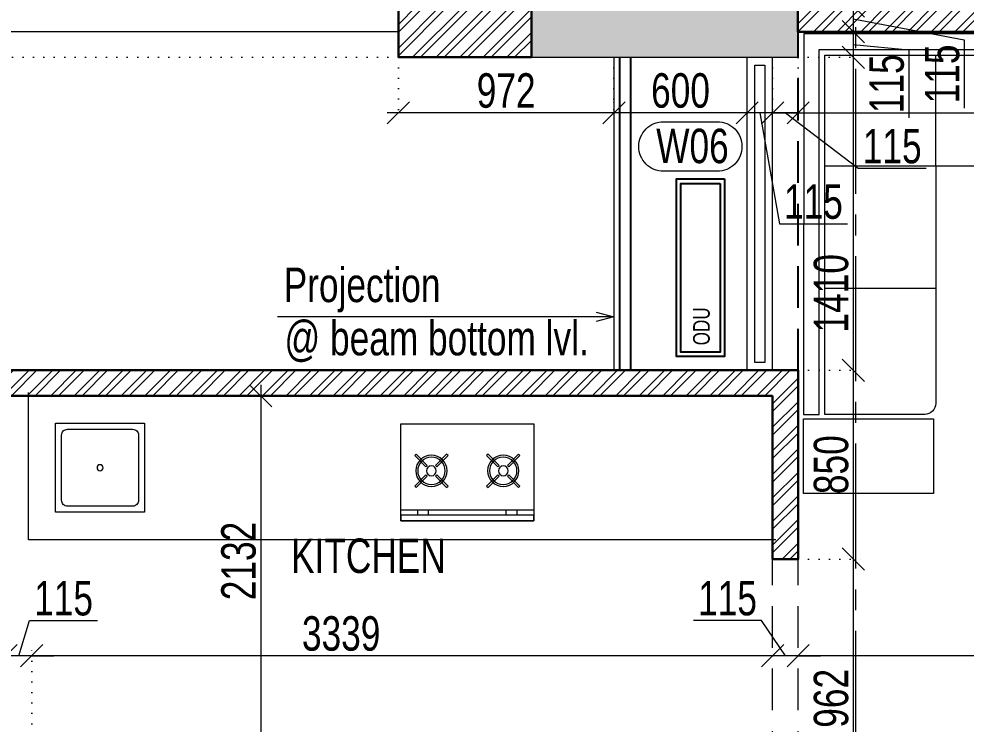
# Model space of a CAD drawing. Header units: inches. Extents: x 785882 to 928568, y 496782 to 576896.
# Drawn here: x 865663 to 869930, y 539170 to 542345 of the extents above; entities that cross this region are included whole.
import ezdxf
from ezdxf.enums import TextEntityAlignment as Align

# ---------------------------------------------------------------- set-up
doc = ezdxf.new("R2010")
doc.units = ezdxf.units.IN
doc.header["$LTSCALE"] = 750
doc.header["$MEASUREMENT"] = 0
for name, pattern in [('CENTER', [2, 1.25, -0.25, 0.25, -0.25]), ('CENTER2', [1.125, 0.75, -0.125, 0.125, -0.125]), ('DOT', [0.25, 0, -0.25]), ('HIDDEN', [0.375, 0.25, -0.125])]:
    doc.linetypes.add(name, pattern=pattern)
for name, color, linetype, lineweight in [('COLUMN', 5, 'Continuous', 13), ('DIMENSION WORKING-MSA', 222, 'Continuous', 13), ('DOOR-MSA', 50, 'Continuous', 13), ('ELE-03-MSA', 145, 'Continuous', 18), ('ELE-04-MSA', 139, 'Continuous', 15), ('FURNITURE-MSA', 251, 'Continuous', 5), ('SECTION LINE', 14, 'CENTER', 9), ('TEXT DETAIL-MSA', 212, 'Continuous', 13), ('TEXT ROOM NAME-MSA', 210, 'Continuous', 13), ('WALL HATCH-MSA', 251, 'Continuous', 9), ('WALL-MSA', 32, 'Continuous', 30), ('WINDOE NO-MAS', 4, 'Continuous', 9), ('WINDOW-MSA', 50, 'Continuous', 13)]:
    doc.layers.add(name, color=color, linetype=linetype, lineweight=lineweight)
doc.layers.add('ELE-02-MSA', color=4, linetype='Continuous')
doc.layers.add('R.C.C HATCH-MSA', color=250, linetype='Continuous')
doc.styles.add('125', font='swisscl.ttf', dxfattribs={"height": 125})
doc.styles.add('AR', font='swisscl.ttf')
doc.styles.add('ARIAL', font='swisscl.ttf', dxfattribs={"height": 360})
doc.styles.add('Arial Narrow', font='swisscl.ttf', dxfattribs={"height": 150})
doc.styles.add('Arial-Reg+0.8Sc', font='swisscl.ttf')
doc.styles.add('MtXpl_Swis721_LtCn_B', font='swisscl.ttf')
doc.dimstyles.new('100 K.T', dxfattribs={"dimtxt": 360, "dimasz": 80, "dimexe": 0.18, "dimexo": 0.0625, "dimgap": 1, "dimtad": 1, "dimdec": 0, "dimzin": 0, "dimdsep": 46, "dimtxsty": 'ARIAL', "dimblk": 'DOT', "dimcen": 0.09, "dimse1": 1, "dimse2": 1, "dimclrd": 50, "dimclrt": 256, "dimadec": 0, "dimazin": 0, "dimtfac": 1, "dimtdec": 0, "dimtofl": 0, "dimtmove": 1, "dimatfit": 0, "dimfxl": 1, "dimtolj": 1, "dimtzin": 0, "dimlwd": -1, "dimarcsym": 0})
doc.dimstyles.new('WORKING DIM', dxfattribs={"dimtxt": 155, "dimasz": 100, "dimexe": 50, "dimexo": 0, "dimgap": 20, "dimtad": 1, "dimdec": 0, "dimzin": 0, "dimdsep": 46, "dimtxsty": 'AR', "dimblk": 'OBLIQUE', "dimcen": 0.09, "dimdle": 50, "dimclrd": 256, "dimclre": 250, "dimclrt": 256, "dimadec": 0, "dimazin": 0, "dimtfac": 1, "dimtdec": 0, "dimtofl": 0, "dimtmove": 1, "dimatfit": 0, "dimfxl": 1, "dimtolj": 1, "dimtzin": 0, "dimlwd": -1, "dimlwe": -1, "dimarcsym": 0})
pattern_1 = [(45, (36976.4, 0), (-53.0330086, 53.0330086), []), (45, (37011.755, 0), (-53.0330086, 53.0330086), [])]

# ---------------------------------------------------------------- blocks, each defined once
blk = doc.blocks.new('BLOCK-G & H TYPICAL COLOUMN')
at = {"layer": 'R.C.C HATCH-MSA'}
h = blk.add_hatch(color=256, dxfattribs=at)
h.dxf.hatch_style = 1
h.paths.add_polyline_path([(172697.62, -104207.75), (172688.57, -104207.75), (172688.57, -104255), (172697.62, -104255)])
h.paths.add_polyline_path([(172327.12, -104207.75), (172336.18, -104207.75), (172336.18, -104255), (172327.12, -104255)])
h.paths.add_polyline_path([(172819.88, -104207.75), (172819.88, -104216.81), (172867.12, -104216.81), (172867.12, -104207.75)])
h.paths.add_polyline_path([(172204.87, -104207.75), (172204.87, -104216.81), (172157.62, -104216.81), (172157.62, -104207.75)])
h.paths.add_polyline_path([(172561.18, -104240.06), (172552.12, -104240.06), (172552.12, -104287.31), (172561.18, -104287.31)])
h.paths.add_polyline_path([(172463.57, -104240.06), (172472.62, -104240.06), (172472.62, -104287.31), (172463.57, -104287.31)])
h.paths.add_polyline_path([(172177.87, -104422.2), (172177.87, -104431.25), (172130.62, -104431.25), (172130.62, -104422.2)])
h.paths.add_polyline_path([(172894.12, -104422.2), (172894.12, -104431.25), (172846.88, -104431.25), (172846.88, -104422.2)])
h.paths.add_polyline_path([(172336.12, -104486.75), (172336.12, -104495.81), (172288.87, -104495.81), (172288.87, -104486.75)])
h.paths.add_polyline_path([(172202.62, -104543.75), (172202.62, -104552.81), (172155.37, -104552.81), (172155.37, -104543.75)])
h.paths.add_polyline_path([(172822.13, -104543.75), (172822.13, -104552.81), (172869.37, -104552.81), (172869.37, -104543.75)])
h.paths.add_polyline_path([(172516.9, -104495.81), (172507.85, -104495.81), (172507.85, -104448.56), (172516.9, -104448.56)])
h.paths.add_polyline_path([(172697.62, -104104.25), (172688.57, -104104.25), (172688.57, -104057.01), (172697.62, -104057.01)])
h.paths.add_polyline_path([(172327.12, -104104.25), (172336.18, -104104.25), (172336.18, -104057.01), (172327.12, -104057.01)])
h.paths.add_polyline_path([(172819.88, -104104.25), (172819.88, -104095.2), (172867.12, -104095.2), (172867.12, -104104.25)])
h.paths.add_polyline_path([(172204.87, -104104.25), (172204.87, -104095.2), (172157.62, -104095.2), (172157.62, -104104.25)])
h.paths.add_polyline_path([(172561.18, -104071.94), (172552.12, -104071.94), (172552.12, -104024.7), (172561.18, -104024.7)])
h.paths.add_polyline_path([(172463.57, -104071.94), (172472.62, -104071.94), (172472.62, -104024.7), (172463.57, -104024.7)])
h.paths.add_polyline_path([(172177.87, -103889.81), (172177.87, -103880.75), (172130.62, -103880.75), (172130.62, -103889.81)])
h.paths.add_polyline_path([(172894.12, -103889.81), (172894.12, -103880.75), (172846.88, -103880.75), (172846.88, -103889.81)])
h.paths.add_polyline_path([(172336.12, -103825.25), (172336.12, -103816.2), (172288.87, -103816.2), (172288.87, -103825.25)])
h.paths.add_polyline_path([(172202.62, -103768.25), (172202.62, -103759.2), (172155.37, -103759.2), (172155.37, -103768.25)])
h.paths.add_polyline_path([(172822.13, -103768.25), (172822.13, -103759.2), (172869.37, -103759.2), (172869.37, -103768.25)])
h.paths.add_polyline_path([(172516.9, -103816.2), (172507.85, -103816.2), (172507.85, -103863.44), (172516.9, -103863.44)])
h.paths.add_polyline_path([(172548.37, -103699.31), (172548.37, -103690.25), (172595.62, -103690.25), (172595.62, -103699.31)])
h.paths.add_polyline_path([(172476.37, -103699.31), (172476.37, -103690.25), (172429.13, -103690.25), (172429.13, -103699.31)])
h.paths.add_polyline_path([(172726.82, -103612.31), (172726.82, -103603.25), (172774.06, -103603.25), (172774.06, -103612.31)])
h.paths.add_polyline_path([(172297.93, -103612.31), (172297.93, -103603.25), (172250.69, -103603.25), (172250.69, -103612.31)])
h.paths.add_polyline_path([(172920.37, -103523.81), (172920.37, -103514.75), (172857.56, -103514.75), (172857.56, -103523.81)])
h.paths.add_polyline_path([(172104.37, -103523.81), (172104.37, -103514.75), (172167.19, -103514.75), (172167.19, -103523.81)])
h.paths.add_polyline_path([(172476.37, -103492.94), (172467.32, -103492.94), (172467.32, -103445.7), (172476.37, -103445.7)])
h.paths.add_polyline_path([(172548.37, -103492.94), (172557.43, -103492.94), (172557.43, -103445.7), (172548.37, -103445.7)])
h.paths.add_polyline_path([(172663.43, -103454.75), (172759.5, -103454.75), (172759.5, -103349.7), (172663.43, -103349.7), (172663.43, -103358.75), (172750.44, -103358.75), (172750.44, -103445.7), (172663.43, -103445.7)])
h.paths.add_polyline_path([(172361.32, -103454.75), (172265.25, -103454.75), (172265.25, -103349.7), (172361.32, -103349.7), (172361.32, -103358.75), (172274.31, -103358.75), (172274.31, -103445.7), (172361.32, -103445.7)])
h.paths.add_polyline_path([(172428.37, -103358.75), (172419.32, -103358.75), (172419.32, -103311.51), (172428.37, -103311.51)])
h.paths.add_polyline_path([(172428.37, -103132.74), (172419.32, -103132.74), (172419.32, -103179.99), (172428.37, -103179.99)])
h.paths.add_polyline_path([(172151.62, -103286.75), (172151.62, -103277.7), (172104.37, -103277.7), (172104.37, -103286.75)])
h.paths.add_polyline_path([(172245.43, -103162.74), (172245.43, -103153.68), (172198.19, -103153.68), (172198.19, -103162.74)])
h.paths.add_polyline_path([(172428.37, -103021.25), (172419.32, -103021.25), (172419.32, -103068.5), (172428.37, -103068.5)])
h.paths.add_polyline_path([(172245.43, -102997.25), (172236.37, -102997.25), (172236.37, -103044.5), (172245.43, -103044.5)])
h.paths.add_polyline_path([(172104.37, -102997.25), (172104.37, -103006.31), (172151.62, -103006.31), (172151.62, -102997.25)])
h.paths.add_polyline_path([(172596.37, -103358.75), (172605.43, -103358.75), (172605.43, -103311.51), (172596.37, -103311.51)])
h.paths.add_polyline_path([(172596.37, -103132.74), (172605.43, -103132.74), (172605.43, -103179.99), (172596.37, -103179.99)])
h.paths.add_polyline_path([(172873.13, -103286.75), (172873.13, -103277.7), (172920.37, -103277.7), (172920.37, -103286.75)])
h.paths.add_polyline_path([(172779.32, -103162.74), (172779.32, -103153.68), (172826.56, -103153.68), (172826.56, -103162.74)])
h.paths.add_polyline_path([(172596.37, -103021.25), (172605.43, -103021.25), (172605.43, -103068.5), (172596.37, -103068.5)])
h.paths.add_polyline_path([(172779.32, -102997.25), (172788.37, -102997.25), (172788.37, -103044.5), (172779.32, -103044.5)])
h.paths.add_polyline_path([(172920.37, -102997.25), (172920.37, -103006.31), (172873.13, -103006.31), (172873.13, -102997.25)])
h.paths.add_polyline_path([(172548.37, -104612.7), (172548.37, -104621.75), (172595.62, -104621.75), (172595.62, -104612.7)])
h.paths.add_polyline_path([(172476.37, -104612.7), (172476.37, -104621.75), (172429.13, -104621.75), (172429.13, -104612.7)])
h.paths.add_polyline_path([(172297.93, -104699.7), (172297.93, -104708.75), (172250.69, -104708.75), (172250.69, -104699.7)])
h.paths.add_polyline_path([(172104.37, -104788.2), (172104.37, -104797.25), (172167.19, -104797.25), (172167.19, -104788.2)])
h.paths.add_polyline_path([(172726.82, -104699.7), (172726.82, -104708.75), (172774.06, -104708.75), (172774.06, -104699.7)])
h.paths.add_polyline_path([(172920.37, -104788.2), (172920.37, -104797.25), (172857.56, -104797.25), (172857.56, -104788.2)])
h.paths.add_polyline_path([(172476.37, -104819.06), (172467.32, -104819.06), (172467.32, -104866.31), (172476.37, -104866.31)])
h.paths.add_polyline_path([(172548.37, -104819.06), (172557.43, -104819.06), (172557.43, -104866.31), (172548.37, -104866.31)])
h.paths.add_polyline_path([(172663.43, -104857.25), (172759.5, -104857.25), (172759.5, -104962.31), (172663.43, -104962.31), (172663.43, -104953.25), (172750.44, -104953.25), (172750.44, -104866.31), (172663.43, -104866.31)])
h.paths.add_polyline_path([(172361.32, -104857.25), (172265.25, -104857.25), (172265.25, -104962.31), (172361.32, -104962.31), (172361.32, -104953.25), (172274.31, -104953.25), (172274.31, -104866.31), (172361.32, -104866.31)])
h.paths.add_polyline_path([(172428.37, -104953.25), (172419.32, -104953.25), (172419.32, -105000.5), (172428.37, -105000.5)])
h.paths.add_polyline_path([(172428.37, -105178.31), (172419.32, -105178.31), (172419.32, -105131.06), (172428.37, -105131.06)])
h.paths.add_polyline_path([(172151.62, -105025.25), (172151.62, -105034.31), (172104.37, -105034.31), (172104.37, -105025.25)])
h.paths.add_polyline_path([(172245.43, -105072.5), (172236.37, -105072.5), (172236.37, -105025.25), (172245.43, -105025.25)])
h.paths.add_polyline_path([(172428.37, -105290.75), (172419.32, -105290.75), (172419.32, -105243.51), (172428.37, -105243.51)])
h.paths.add_polyline_path([(172245.43, -105314.75), (172236.37, -105314.75), (172236.37, -105267.51), (172245.43, -105267.51)])
h.paths.add_polyline_path([(172104.37, -105277.35), (172113.43, -105277.35), (172113.43, -105314.75), (172104.37, -105314.75)])
h.paths.add_polyline_path([(172596.37, -104953.25), (172605.43, -104953.25), (172605.43, -105000.5), (172596.37, -105000.5)])
h.paths.add_polyline_path([(172596.37, -105178.31), (172605.43, -105178.31), (172605.43, -105131.06), (172596.37, -105131.06)])
h.paths.add_polyline_path([(172873.13, -105025.25), (172873.13, -105034.31), (172920.37, -105034.31), (172920.37, -105025.25)])
h.paths.add_polyline_path([(172788.37, -105025.25), (172779.32, -105025.25), (172779.32, -105072.5), (172788.37, -105072.5)])
h.paths.add_polyline_path([(172596.37, -105290.75), (172605.43, -105290.75), (172605.43, -105243.51), (172596.37, -105243.51)])
h.paths.add_polyline_path([(172779.32, -105314.75), (172788.37, -105314.75), (172788.37, -105267.51), (172779.32, -105267.51)])
h.paths.add_polyline_path([(172911.32, -105314.75), (172920.37, -105314.75), (172920.37, -105277.35), (172911.32, -105277.35)])
h.paths.add_polyline_path([(172688.63, -104486.75), (172688.63, -104495.81), (172735.87, -104495.81), (172735.87, -104486.75)])
h.paths.add_polyline_path([(172688.63, -103825.25), (172688.63, -103816.2), (172735.87, -103816.2), (172735.87, -103825.25)])
at = {"layer": 'COLUMN'}
blk.add_lwpolyline([(172336.12, -103825.25), (172336.12, -103816.2), (172288.87, -103816.2), (172288.87, -103825.25)], close=True, dxfattribs=at)
blk = doc.blocks.new('_Dot')
at = {"linetype": 'ByBlock', "lineweight": -2}
blk.add_line((-0.5, 0), (-1, 0), dxfattribs=at)
at = {"linetype": 'ByBlock', "const_width": 0.5}
blk.add_lwpolyline([(-0.25, 0, 1), (0.25, 0, 1)], format="xyb", close=True, dxfattribs=at)
blk = doc.blocks.new('STUV')
at = {"layer": 'FURNITURE-MSA'}
for p, q in [((168.7, 0, 0), (168.7, -600, 0)), ((-81.5, -69.6), (-75.3, -63.3)), ((-31.4, -119.7), (-81.5, -69.6)), ((-75.3, -63.3), (-25.2, -113.4)), ((11.8, -113.4), (61.9, -63.3)), ((68.2, -69.6), (18.1, -119.7)), ((61.9, -63.3), (68.2, -69.6)), ((168.7, -75.9, 0), (193.7, -75.9, 0)), ((-25.2, -113.4), (-31.4, -119.7)), ((18.1, -119.7), (11.8, -113.4)), ((193.7, -125.7, 0), (168.7, -125.7, 0)), ((-81.5, -206.8), (-31.4, -156.7)), ((-25.2, -162.9), (-75.3, -213)), ((-31.4, -156.7), (-25.2, -162.9)), ((11.8, -162.9), (18.1, -156.7)), ((61.9, -213), (11.8, -162.9)), ((18.1, -156.7), (68.2, -206.8)), ((-75.3, -213), (-81.5, -206.8)), ((68.2, -206.8), (61.9, -213)), ((-81.5, -393.2), (-75.3, -387)), ((-31.4, -443.3), (-81.5, -393.2)), ((-75.3, -387), (-25.2, -437.1)), ((11.8, -437.1), (61.9, -387)), ((68.2, -393.2), (18.1, -443.3)), ((61.9, -387), (68.2, -393.2)), ((-25.2, -437.1), (-31.4, -443.3)), ((18.1, -443.3), (11.8, -437.1)), ((-81.5, -530.4), (-31.4, -480.3)), ((-25.2, -486.6), (-75.3, -536.7)), ((-31.4, -480.3), (-25.2, -486.6)), ((11.8, -486.6), (18.1, -480.3)), ((61.9, -536.7), (11.8, -486.6)), ((18.1, -480.3), (68.2, -530.4)), ((193.7, -474.3, 0), (168.7, -474.3, 0)), ((-75.3, -536.7), (-81.5, -530.4)), ((68.2, -530.4), (61.9, -536.7)), ((193.7, -524.1, 0), (168.7, -524.1, 0))]:
    blk.add_line(p, q, dxfattribs=at)
for points in [[(-218.6, -600), (218.6, -600), (218.6, 0), (-218.6, 0)], [(218.6, -600), (193.7, -600), (193.7, 0), (218.6, 0)]]:
    blk.add_lwpolyline(points, close=True, dxfattribs=at)
for centre, radius in [((-6.7, -138.2), 70.6), ((-6.7, -138.2), 61.8), ((-6.7, -138.2), 22.1), ((-6.7, -461.8), 70.6), ((-6.7, -461.8), 61.8), ((-6.7, -461.8), 22.1)]:
    blk.add_circle(centre, radius, dxfattribs=at)
blk = doc.blocks.new('G$C1887B0AA')
at = {"layer": 'FURNITURE-MSA'}
blk.add_lwpolyline([(0, 0), (300, 0), (300, 300), (0, 300)], close=True, dxfattribs=at)
blk.add_lwpolyline([(40, 20), (260, 20, 0.414214), (280, 40), (280, 260, 0.414214), (260, 280), (40, 280, 0.414214), (20, 260), (20, 40, 0.414214)], format="xyb", close=True, dxfattribs=at)
blk.add_circle((150, 150), 10, dxfattribs=at)
blk = doc.blocks.new('A$Caebde61c')
at = {"layer": 'FURNITURE-MSA'}
for p, q in [((6507.9, -21521.2, 0), (6507.9, -21021.2, 0)), ((6507.9, -21521.2, 0), (6007.9, -21521.2, 0)), ((6507.9, -22072.5, 0), (6007.9, -22072.5, 0)), ((5787.8, -23204.9), (2419.3, -23204.9))]:
    blk.add_line(p, q, dxfattribs=at)
for points in [[(5912.6, -22639.8), (5982.9, -22639.8), (5982.9, -20996.2), (8707.9, -20996.2), (8707.9, -20926.2), (5912.8, -20926.2)], [(6497.6, -22659.8), (6497.6, -22996.2), (5912.6, -22996.2), (5912.6, -22659.8)]]:
    blk.add_lwpolyline(points, close=True, dxfattribs=at)
blk.add_lwpolyline([(6007.9, -21021.2), (8707.9, -21021.2), (8707.9, -21471.2, -0.414214), (8657.9, -21521.2), (6507.9, -21521.2), (6507.9, -22589.8, -0.414214), (6457.9, -22639.8), (6007.9, -22639.8), (6007.9, -21021.2)], format="xyb", dxfattribs=at)
blk.add_lwpolyline([(2419.3, -23204.9), (2419.3, -22540.9)], dxfattribs=at)
at = {"layer": 'FURNITURE-MSA', "xscale": -1.333333333333333, "yscale": 1.333333333333333, "zscale": 1.333333333333333, "rotation": 180}
blk.add_blockref('G$C1887B0AA', (2542.3, -22679.5), dxfattribs=at)
at = {"layer": 'FURNITURE-MSA', "xscale": -1, "rotation": 90}
blk.add_blockref('STUV', (4097.2, -22900.2, 0), dxfattribs=at)
blk = doc.blocks.new('Win-Tag-03')
blk.add_lwpolyline([(-130, 120), (130, 120, -0.414214), (250, 0), (250, 0, -0.414214), (130, -120), (-130, -120, -0.414214), (-250, 0), (-250, 0, -0.414214)], format="xyb", close=True)
blk = doc.blocks.new('A$C37e82350')
at = {"layer": 'SECTION LINE', "linetype": 'CENTER2'}
blk.add_lwpolyline([(-2541.6, -2026.8), (-2541.6, -2083.3), (61391, -2083.3), (61391, -2039.2)], dxfattribs=at)
blk = doc.blocks.new('A$Cbea8c011')
at = {"layer": 'ELE-02-MSA', "elevation": 0}
for points in [[(400, -108.3), (-400, -108.3), (-400, 108.3), (400, 108.3)], [(380, -88.3), (-380, -88.3), (-380, 88.3), (380, 88.3)]]:
    blk.add_lwpolyline(points, close=True, dxfattribs=at)
at = {"layer": 'TEXT DETAIL-MSA', "style": 'Arial Narrow'}
blk.add_text('ODU', height=75, dxfattribs=at).set_placement((-349.2, -41.5, 0))
blk = doc.blocks.new('_Oblique')
at = {"color": 0, "linetype": 'ByBlock', "lineweight": -2}
blk.add_line((-0.5, -0.5), (0.5, 0.5), dxfattribs=at)
blk = doc.blocks.new('*D2165')
at = {"layer": 'Defpoints', "color": 0, "ltscale": 0.25, "transparency": 16777216}
for p in [(861785.9, 542172.8), (867372.2, 542172.8), (863352.6, 540763.1)]:
    blk.add_point(p, dxfattribs=at)
at = {"layer": 'DIMENSION WORKING-MSA', "ltscale": 0.25, "transparency": 16777216}
blk.add_line((861785.9, 540713.1), (861785.9, 542222.8), dxfattribs=at)
at = {"layer": 'DIMENSION WORKING-MSA', "color": 250, "linetype": 'DOT', "ltscale": 0.25, "transparency": 16777216}
for p, q in [((867372.2, 542172.8), (861735.9, 542172.8)), ((863352.6, 540763.1), (861735.9, 540763.1))]:
    blk.add_line(p, q, dxfattribs=at)
at = {"layer": 'DIMENSION WORKING-MSA', "ltscale": 0.25, "transparency": 16777216, "xscale": 100, "yscale": 100, "zscale": 100}
for p, rotation in [((861785.9, 542172.8), 90), ((861785.9, 540763.1), 270)]:
    blk.add_blockref('_Oblique', p, dxfattribs=dict(at, rotation=rotation))
at = {"layer": 'DIMENSION WORKING-MSA', "ltscale": 0.25, "transparency": 16777216, "insert": (861686.5, 541467.9), "char_height": 155, "attachment_point": 5, "rotation": 90, "style": 'AR'}
blk.add_mtext('\\A1;1410', dxfattribs=at)
blk = doc.blocks.new('*D2166')
at = {"layer": 'Defpoints', "color": 0, "ltscale": 0.25, "transparency": 16777216}
for p in [(861785.9, 542402.8), (867372.2, 542402.8), (867372.2, 542172.8)]:
    blk.add_point(p, dxfattribs=at)
at = {"layer": 'DIMENSION WORKING-MSA', "ltscale": 0.25, "transparency": 16777216}
for p, q in [((861626.4, 542335.6), (861626.4, 542646.3)), ((861785.9, 542402.8), (861785.9, 542502.8)), ((861785.9, 542172.8), (861785.9, 542402.8)), ((861785.9, 542287.8), (861626.4, 542335.6)), ((861785.9, 542172.8), (861785.9, 542072.8))]:
    blk.add_line(p, q, dxfattribs=at)
at = {"layer": 'DIMENSION WORKING-MSA', "color": 250, "linetype": 'DOT', "ltscale": 0.25, "transparency": 16777216}
for p, q in [((867372.2, 542402.8), (861735.9, 542402.8)), ((867372.2, 542172.8), (861735.9, 542172.8))]:
    blk.add_line(p, q, dxfattribs=at)
at = {"layer": 'DIMENSION WORKING-MSA', "ltscale": 0.25, "transparency": 16777216, "xscale": 100, "yscale": 100, "zscale": 100}
for p, rotation in [((861785.9, 542402.8), 270), ((861785.9, 542172.8), 90)]:
    blk.add_blockref('_Oblique', p, dxfattribs=dict(at, rotation=rotation))
at = {"layer": 'DIMENSION WORKING-MSA', "ltscale": 0.25, "transparency": 16777216, "insert": (861526.9, 542490.9), "char_height": 155, "attachment_point": 5, "rotation": 90, "style": 'AR'}
blk.add_mtext('\\A1;230', dxfattribs=at)
blk = doc.blocks.new('*D1963')
at = {"layer": 'Defpoints', "color": 0, "ltscale": 0.25, "transparency": 16777216}
for p in [(869422.2, 542402.8), (869422.2, 542287.8), (869422.2, 542287.8)]:
    blk.add_point(p, dxfattribs=at)
at = {"layer": 'DIMENSION WORKING-MSA', "ltscale": 0.25, "transparency": 16777216}
for p, q in [((869422.2, 542402.8), (869422.2, 542502.8)), ((869422.2, 542402.8), (869422.2, 542287.8)), ((869422.2, 542345.3), (869922.2, 542251.1)), ((869422.2, 542287.8), (869422.2, 542187.8)), ((869922.2, 542251.1), (869922.2, 541944.2))]:
    blk.add_line(p, q, dxfattribs=at)
at = {"layer": 'DIMENSION WORKING-MSA', "color": 250, "linetype": 'DOT', "ltscale": 0.25, "transparency": 16777216}
for p, q in [((869422.2, 542402.8), (869472.2, 542402.8)), ((869422.2, 542287.8), (869472.2, 542287.8))]:
    blk.add_line(p, q, dxfattribs=at)
at = {"layer": 'DIMENSION WORKING-MSA', "ltscale": 0.25, "transparency": 16777216, "xscale": 100, "yscale": 100, "zscale": 100}
for p, rotation in [((869422.2, 542402.8), 270), ((869422.2, 542287.8), 90)]:
    blk.add_blockref('_Oblique', p, dxfattribs=dict(at, rotation=rotation))
at = {"layer": 'DIMENSION WORKING-MSA', "ltscale": 0.25, "transparency": 16777216, "insert": (869823.1, 542097.7), "char_height": 155, "attachment_point": 5, "rotation": 90, "style": 'AR'}
blk.add_mtext('\\A1;115', dxfattribs=at)
blk = doc.blocks.new('*D1964')
at = {"layer": 'Defpoints', "color": 0, "ltscale": 0.25, "transparency": 16777216}
for p in [(869422.2, 542287.8), (869172.2, 542172.8), (869422.2, 542172.8)]:
    blk.add_point(p, dxfattribs=at)
at = {"layer": 'DIMENSION WORKING-MSA', "ltscale": 0.25, "transparency": 16777216}
for p, q in [((869422.2, 542337.8), (869422.2, 542122.8)), ((869422.2, 542230.3), (869672.2, 542206.8)), ((869672.2, 542206.8), (869672.2, 541900))]:
    blk.add_line(p, q, dxfattribs=at)
at = {"layer": 'DIMENSION WORKING-MSA', "color": 250, "linetype": 'DOT', "ltscale": 0.25, "transparency": 16777216}
for p, q in [((869422.2, 542287.8), (869472.2, 542287.8)), ((869172.2, 542172.8), (869472.2, 542172.8))]:
    blk.add_line(p, q, dxfattribs=at)
at = {"layer": 'DIMENSION WORKING-MSA', "ltscale": 0.25, "transparency": 16777216, "xscale": 100, "yscale": 100, "zscale": 100}
for p, rotation in [((869422.2, 542287.8), 90), ((869422.2, 542172.8), 270)]:
    blk.add_blockref('_Oblique', p, dxfattribs=dict(at, rotation=rotation))
at = {"layer": 'DIMENSION WORKING-MSA', "ltscale": 0.25, "transparency": 16777216, "insert": (869573.1, 542053.4), "char_height": 155, "attachment_point": 5, "rotation": 90, "style": 'AR'}
blk.add_mtext('\\A1;115', dxfattribs=at)
blk = doc.blocks.new('*D1965')
at = {"layer": 'Defpoints', "color": 0, "ltscale": 0.25, "transparency": 16777216}
for p in [(869172.2, 542172.8), (869173.7, 540763.1), (869422.2, 540763.1)]:
    blk.add_point(p, dxfattribs=at)
at = {"layer": 'DIMENSION WORKING-MSA', "ltscale": 0.25, "transparency": 16777216}
blk.add_line((869422.2, 542222.8), (869422.2, 540713.1), dxfattribs=at)
at = {"layer": 'DIMENSION WORKING-MSA', "color": 250, "linetype": 'DOT', "ltscale": 0.25, "transparency": 16777216}
for p, q in [((869172.2, 542172.8), (869472.2, 542172.8)), ((869173.7, 540763.1), (869472.2, 540763.1))]:
    blk.add_line(p, q, dxfattribs=at)
at = {"layer": 'DIMENSION WORKING-MSA', "ltscale": 0.25, "transparency": 16777216, "xscale": 100, "yscale": 100, "zscale": 100}
for p, rotation in [((869422.2, 542172.8), 90), ((869422.2, 540763.1), 270)]:
    blk.add_blockref('_Oblique', p, dxfattribs=dict(at, rotation=rotation))
at = {"layer": 'DIMENSION WORKING-MSA', "ltscale": 0.25, "transparency": 16777216, "insert": (869322.8, 541109.9), "char_height": 155, "attachment_point": 5, "rotation": 90, "style": 'AR'}
blk.add_mtext('\\A1;1410', dxfattribs=at)
blk = doc.blocks.new('*D2008')
at = {"layer": 'Defpoints', "color": 0, "ltscale": 0.25, "transparency": 16777216}
for p in [(869173.7, 540763.1), (869173.7, 539913.1), (869422.2, 539913.1)]:
    blk.add_point(p, dxfattribs=at)
at = {"layer": 'DIMENSION WORKING-MSA', "ltscale": 0.25, "transparency": 16777216}
blk.add_line((869422.2, 540813.1), (869422.2, 539863.1), dxfattribs=at)
at = {"layer": 'DIMENSION WORKING-MSA', "color": 250, "linetype": 'DOT', "ltscale": 0.25, "transparency": 16777216}
for p, q in [((869173.7, 540763.1), (869472.2, 540763.1)), ((869173.7, 539913.1), (869472.2, 539913.1))]:
    blk.add_line(p, q, dxfattribs=at)
at = {"layer": 'DIMENSION WORKING-MSA', "ltscale": 0.25, "transparency": 16777216, "xscale": 100, "yscale": 100, "zscale": 100}
for p, rotation in [((869422.2, 540763.1), 90), ((869422.2, 539913.1), 270)]:
    blk.add_blockref('_Oblique', p, dxfattribs=dict(at, rotation=rotation))
at = {"layer": 'DIMENSION WORKING-MSA', "ltscale": 0.25, "transparency": 16777216, "insert": (869322.8, 540338.1), "char_height": 155, "attachment_point": 5, "rotation": 90, "style": 'AR'}
blk.add_mtext('\\A1;850', dxfattribs=at)
blk = doc.blocks.new('*D2009')
at = {"layer": 'Defpoints', "color": 0, "ltscale": 0.25, "transparency": 16777216}
for p in [(869173.7, 539913.1), (869173.7, 538951.2), (869422.2, 538951.2)]:
    blk.add_point(p, dxfattribs=at)
at = {"layer": 'DIMENSION WORKING-MSA', "ltscale": 0.25, "transparency": 16777216}
blk.add_line((869422.2, 539963.1), (869422.2, 538901.2), dxfattribs=at)
at = {"layer": 'DIMENSION WORKING-MSA', "color": 250, "linetype": 'DOT', "ltscale": 0.25, "transparency": 16777216}
for p, q in [((869173.7, 539913.1), (869472.2, 539913.1)), ((869173.7, 538951.2), (869472.2, 538951.2))]:
    blk.add_line(p, q, dxfattribs=at)
at = {"layer": 'DIMENSION WORKING-MSA', "ltscale": 0.25, "transparency": 16777216, "xscale": 100, "yscale": 100, "zscale": 100}
for p, rotation in [((869422.2, 539913.1), 90), ((869422.2, 538951.2), 270)]:
    blk.add_blockref('_Oblique', p, dxfattribs=dict(at, rotation=rotation))
at = {"layer": 'DIMENSION WORKING-MSA', "ltscale": 0.25, "transparency": 16777216, "insert": (869322.8, 539286.1), "char_height": 155, "attachment_point": 5, "rotation": 90, "style": 'AR'}
blk.add_mtext('\\A1;962', dxfattribs=at)
blk = doc.blocks.new('*D1966')
at = {"layer": 'Defpoints', "color": 0, "ltscale": 0.25, "transparency": 16777216}
for p in [(869173.7, 539477.8), (869173.7, 539477.8), (872199.1, 539227.8)]:
    blk.add_point(p, dxfattribs=at)
at = {"layer": 'DIMENSION WORKING-MSA', "color": 250, "linetype": 'DOT', "ltscale": 0.25, "transparency": 16777216}
for p, q in [((869173.7, 539477.8), (869173.7, 539527.8)), ((872199.1, 539227.8), (872199.1, 539527.8))]:
    blk.add_line(p, q, dxfattribs=at)
at = {"layer": 'DIMENSION WORKING-MSA', "ltscale": 0.25, "transparency": 16777216}
blk.add_line((872249.1, 539477.8), (869123.7, 539477.8), dxfattribs=at)
at = {"layer": 'DIMENSION WORKING-MSA', "ltscale": 0.25, "transparency": 16777216, "xscale": 100, "yscale": 100, "zscale": 100, "rotation": 180}
blk.add_blockref('_Oblique', (869173.7, 539477.8), dxfattribs=at)
at = {"layer": 'DIMENSION WORKING-MSA', "ltscale": 0.25, "transparency": 16777216, "xscale": 100, "yscale": 100, "zscale": 100}
blk.add_blockref('_Oblique', (872199.1, 539477.8), dxfattribs=at)
at = {"layer": 'DIMENSION WORKING-MSA', "ltscale": 0.25, "transparency": 16777216, "insert": (870686.4, 539577.2), "char_height": 155, "attachment_point": 5, "style": 'AR'}
blk.add_mtext('\\A1;3025', dxfattribs=at)
blk = doc.blocks.new('*D1967')
at = {"layer": 'Defpoints', "color": 0, "ltscale": 0.25, "transparency": 16777216}
for p in [(869058.7, 539477.8), (869058.7, 539477.8), (869173.7, 539477.8)]:
    blk.add_point(p, dxfattribs=at)
at = {"layer": 'DIMENSION WORKING-MSA', "ltscale": 0.25, "transparency": 16777216}
for p, q in [((869008.9, 539637.1), (868702.1, 539637.1)), ((869116.2, 539477.8), (869008.9, 539637.1)), ((869058.7, 539477.8), (868958.7, 539477.8)), ((869173.7, 539477.8), (869058.7, 539477.8)), ((869173.7, 539477.8), (869273.7, 539477.8))]:
    blk.add_line(p, q, dxfattribs=at)
at = {"layer": 'DIMENSION WORKING-MSA', "color": 250, "linetype": 'DOT', "ltscale": 0.25, "transparency": 16777216}
for p, q in [((869058.7, 539477.8), (869058.7, 539527.8)), ((869173.7, 539477.8), (869173.7, 539527.8))]:
    blk.add_line(p, q, dxfattribs=at)
at = {"layer": 'DIMENSION WORKING-MSA', "ltscale": 0.25, "transparency": 16777216, "xscale": 100, "yscale": 100, "zscale": 100}
blk.add_blockref('_Oblique', (869058.7, 539477.8), dxfattribs=at)
at = {"layer": 'DIMENSION WORKING-MSA', "ltscale": 0.25, "transparency": 16777216, "xscale": 100, "yscale": 100, "zscale": 100, "rotation": 180}
blk.add_blockref('_Oblique', (869173.7, 539477.8), dxfattribs=at)
at = {"layer": 'DIMENSION WORKING-MSA', "ltscale": 0.25, "transparency": 16777216, "insert": (868855.5, 539736.2), "char_height": 155, "attachment_point": 5, "style": 'AR'}
blk.add_mtext('\\A1;115', dxfattribs=at)
blk = doc.blocks.new('*D1968')
at = {"layer": 'Defpoints', "color": 0, "ltscale": 0.25, "transparency": 16777216}
for p in [(865720.2, 539477.8), (869058.7, 539477.8), (865720.2, 539124.8)]:
    blk.add_point(p, dxfattribs=at)
at = {"layer": 'DIMENSION WORKING-MSA', "color": 250, "linetype": 'DOT', "ltscale": 0.25, "transparency": 16777216}
for p, q in [((865720.2, 539124.8), (865720.2, 539527.8)), ((869058.7, 539477.8), (869058.7, 539527.8))]:
    blk.add_line(p, q, dxfattribs=at)
at = {"layer": 'DIMENSION WORKING-MSA', "ltscale": 0.25, "transparency": 16777216}
blk.add_line((869108.7, 539477.8), (865670.2, 539477.8), dxfattribs=at)
at = {"layer": 'DIMENSION WORKING-MSA', "ltscale": 0.25, "transparency": 16777216, "xscale": 100, "yscale": 100, "zscale": 100, "rotation": 180}
blk.add_blockref('_Oblique', (865720.2, 539477.8), dxfattribs=at)
at = {"layer": 'DIMENSION WORKING-MSA', "ltscale": 0.25, "transparency": 16777216, "xscale": 100, "yscale": 100, "zscale": 100}
blk.add_blockref('_Oblique', (869058.7, 539477.8), dxfattribs=at)
at = {"layer": 'DIMENSION WORKING-MSA', "ltscale": 0.25, "transparency": 16777216, "insert": (867114.6, 539577.1), "char_height": 155, "attachment_point": 5, "style": 'AR'}
blk.add_mtext('\\A1;3339', dxfattribs=at)
blk = doc.blocks.new('*D1969')
at = {"layer": 'Defpoints', "color": 0, "ltscale": 0.25, "transparency": 16777216}
for p in [(865605.2, 539477.8), (865605.2, 539124.8), (865720.2, 539124.8)]:
    blk.add_point(p, dxfattribs=at)
at = {"layer": 'DIMENSION WORKING-MSA', "ltscale": 0.25, "transparency": 16777216}
for p, q in [((865662.7, 539477.8), (865710.5, 539636.8)), ((865710.5, 539636.8), (866017.3, 539636.8)), ((865605.2, 539477.8), (865505.2, 539477.8)), ((865720.2, 539477.8), (865605.2, 539477.8)), ((865720.2, 539477.8), (865820.2, 539477.8))]:
    blk.add_line(p, q, dxfattribs=at)
at = {"layer": 'DIMENSION WORKING-MSA', "color": 250, "linetype": 'DOT', "ltscale": 0.25, "transparency": 16777216}
for p, q in [((865605.2, 539124.8), (865605.2, 539527.8)), ((865720.2, 539124.8), (865720.2, 539527.8))]:
    blk.add_line(p, q, dxfattribs=at)
at = {"layer": 'DIMENSION WORKING-MSA', "ltscale": 0.25, "transparency": 16777216, "xscale": 100, "yscale": 100, "zscale": 100}
blk.add_blockref('_Oblique', (865605.2, 539477.8), dxfattribs=at)
at = {"layer": 'DIMENSION WORKING-MSA', "ltscale": 0.25, "transparency": 16777216, "xscale": 100, "yscale": 100, "zscale": 100, "rotation": 180}
blk.add_blockref('_Oblique', (865720.2, 539477.8), dxfattribs=at)
at = {"layer": 'DIMENSION WORKING-MSA', "ltscale": 0.25, "transparency": 16777216, "insert": (865863.9, 539735.9), "char_height": 155, "attachment_point": 5, "style": 'AR'}
blk.add_mtext('\\A1;115', dxfattribs=at)
blk = doc.blocks.new('*D1675')
at = {"layer": 'Defpoints', "color": 0, "ltscale": 0.25, "transparency": 16777216}
for p in [(866752.2, 540648.1), (866752.2, 538516.2), (866752.2, 538516.2)]:
    blk.add_point(p, dxfattribs=at)
at = {"layer": 'DIMENSION WORKING-MSA', "ltscale": 0.25, "transparency": 16777216}
blk.add_line((866752.2, 540698.1), (866752.2, 538466.2), dxfattribs=at)
at = {"layer": 'DIMENSION WORKING-MSA', "color": 250, "linetype": 'DOT', "ltscale": 0.25, "transparency": 16777216}
for p, q in [((866752.2, 540648.1), (866802.2, 540648.1)), ((866752.2, 538516.2), (866802.2, 538516.2))]:
    blk.add_line(p, q, dxfattribs=at)
at = {"layer": 'DIMENSION WORKING-MSA', "ltscale": 0.25, "transparency": 16777216, "xscale": 100, "yscale": 100, "zscale": 100}
for p, rotation in [((866752.2, 540648.1), 90), ((866752.2, 538516.2), 270)]:
    blk.add_blockref('_Oblique', p, dxfattribs=dict(at, rotation=rotation))
at = {"layer": 'DIMENSION WORKING-MSA', "ltscale": 0.25, "transparency": 16777216, "insert": (866652.8, 539904.4), "char_height": 155, "attachment_point": 5, "rotation": 90, "style": 'AR'}
blk.add_mtext('\\A1;2132', dxfattribs=at)
blk = doc.blocks.new('*D1797')
at = {"layer": 'Defpoints', "color": 0, "ltscale": 0.25, "transparency": 16777216}
for p in [(868943.7, 541922.8), (868943.7, 541922.8), (869058.7, 541922.8)]:
    blk.add_point(p, dxfattribs=at)
at = {"layer": 'DIMENSION WORKING-MSA', "color": 250, "linetype": 'DOT', "ltscale": 0.25, "transparency": 16777216}
for p, q in [((868943.7, 541922.8), (868943.7, 541972.8)), ((869058.7, 541922.8), (869058.7, 541972.8))]:
    blk.add_line(p, q, dxfattribs=at)
at = {"layer": 'DIMENSION WORKING-MSA', "ltscale": 0.25, "transparency": 16777216}
for p, q in [((868943.7, 541922.8), (868843.7, 541922.8)), ((869058.7, 541922.8), (868943.7, 541922.8)), ((869001.2, 541922.8), (869089.2, 541422.8)), ((869058.7, 541922.8), (869158.7, 541922.8)), ((869089.2, 541422.8), (869396, 541422.8))]:
    blk.add_line(p, q, dxfattribs=at)
at = {"layer": 'DIMENSION WORKING-MSA', "ltscale": 0.25, "transparency": 16777216, "xscale": 100, "yscale": 100, "zscale": 100}
blk.add_blockref('_Oblique', (868943.7, 541922.8), dxfattribs=at)
at = {"layer": 'DIMENSION WORKING-MSA', "ltscale": 0.25, "transparency": 16777216, "xscale": 100, "yscale": 100, "zscale": 100, "rotation": 180}
blk.add_blockref('_Oblique', (869058.7, 541922.8), dxfattribs=at)
at = {"layer": 'DIMENSION WORKING-MSA', "ltscale": 0.25, "transparency": 16777216, "insert": (869242.6, 541521.8), "char_height": 155, "attachment_point": 5, "style": 'AR'}
blk.add_mtext('\\A1;115', dxfattribs=at)
blk = doc.blocks.new('*D1798')
at = {"layer": 'Defpoints', "color": 0, "ltscale": 0.25, "transparency": 16777216}
for p in [(868343.7, 541922.8), (868343.7, 541922.8), (868943.7, 541922.8)]:
    blk.add_point(p, dxfattribs=at)
at = {"layer": 'DIMENSION WORKING-MSA', "color": 250, "linetype": 'DOT', "ltscale": 0.25, "transparency": 16777216}
for p, q in [((868343.7, 541922.8), (868343.7, 541972.8)), ((868943.7, 541922.8), (868943.7, 541872.8))]:
    blk.add_line(p, q, dxfattribs=at)
at = {"layer": 'DIMENSION WORKING-MSA', "ltscale": 0.25, "transparency": 16777216}
blk.add_line((868993.7, 541922.8), (868293.7, 541922.8), dxfattribs=at)
at = {"layer": 'DIMENSION WORKING-MSA', "ltscale": 0.25, "transparency": 16777216, "xscale": 100, "yscale": 100, "zscale": 100, "rotation": 180}
blk.add_blockref('_Oblique', (868343.7, 541922.8), dxfattribs=at)
at = {"layer": 'DIMENSION WORKING-MSA', "ltscale": 0.25, "transparency": 16777216, "xscale": 100, "yscale": 100, "zscale": 100}
blk.add_blockref('_Oblique', (868943.7, 541922.8), dxfattribs=at)
at = {"layer": 'DIMENSION WORKING-MSA', "ltscale": 0.25, "transparency": 16777216, "insert": (868643.7, 542022.1), "char_height": 155, "attachment_point": 5, "style": 'AR'}
blk.add_mtext('\\A1;600', dxfattribs=at)
blk = doc.blocks.new('*D1799')
at = {"layer": 'Defpoints', "color": 0, "ltscale": 0.25, "transparency": 16777216}
for p in [(867372.2, 542172.8), (868343.7, 542172.8), (867372.2, 541922.8)]:
    blk.add_point(p, dxfattribs=at)
at = {"layer": 'DIMENSION WORKING-MSA', "color": 250, "linetype": 'DOT', "ltscale": 0.25, "transparency": 16777216}
for p, q in [((867372.2, 542172.8), (867372.2, 541872.8)), ((868343.7, 542172.8), (868343.7, 541872.8))]:
    blk.add_line(p, q, dxfattribs=at)
at = {"layer": 'DIMENSION WORKING-MSA', "ltscale": 0.25, "transparency": 16777216}
blk.add_line((868393.7, 541922.8), (867322.2, 541922.8), dxfattribs=at)
at = {"layer": 'DIMENSION WORKING-MSA', "ltscale": 0.25, "transparency": 16777216, "xscale": 100, "yscale": 100, "zscale": 100, "rotation": 180}
blk.add_blockref('_Oblique', (867372.2, 541922.8), dxfattribs=at)
at = {"layer": 'DIMENSION WORKING-MSA', "ltscale": 0.25, "transparency": 16777216, "xscale": 100, "yscale": 100, "zscale": 100}
blk.add_blockref('_Oblique', (868343.7, 541922.8), dxfattribs=at)
at = {"layer": 'DIMENSION WORKING-MSA', "ltscale": 0.25, "transparency": 16777216, "insert": (867858, 542022), "char_height": 155, "attachment_point": 5, "style": 'AR'}
blk.add_mtext('\\A1;972', dxfattribs=at)
blk = doc.blocks.new('*D1918')
at = {"layer": 'Defpoints', "color": 0, "ltscale": 0.25, "transparency": 16777216}
for p in [(869058.7, 542172.8), (869173.7, 542172.8), (869058.7, 541922.8)]:
    blk.add_point(p, dxfattribs=at)
at = {"layer": 'DIMENSION WORKING-MSA', "color": 250, "linetype": 'DOT', "ltscale": 0.25, "transparency": 16777216}
for p, q in [((869058.7, 542172.8), (869058.7, 541872.8)), ((869173.7, 542172.8), (869173.7, 541872.8))]:
    blk.add_line(p, q, dxfattribs=at)
at = {"layer": 'DIMENSION WORKING-MSA', "ltscale": 0.25, "transparency": 16777216}
for p, q in [((869058.7, 541922.8), (868958.7, 541922.8)), ((869173.7, 541922.8), (869058.7, 541922.8)), ((869116.2, 541922.8), (869444, 541672.8)), ((869173.7, 541922.8), (869273.7, 541922.8)), ((869444, 541672.8), (869750.9, 541672.8))]:
    blk.add_line(p, q, dxfattribs=at)
at = {"layer": 'DIMENSION WORKING-MSA', "ltscale": 0.25, "transparency": 16777216, "xscale": 100, "yscale": 100, "zscale": 100}
blk.add_blockref('_Oblique', (869058.7, 541922.8), dxfattribs=at)
at = {"layer": 'DIMENSION WORKING-MSA', "ltscale": 0.25, "transparency": 16777216, "xscale": 100, "yscale": 100, "zscale": 100, "rotation": 180}
blk.add_blockref('_Oblique', (869173.7, 541922.8), dxfattribs=at)
at = {"layer": 'DIMENSION WORKING-MSA', "ltscale": 0.25, "transparency": 16777216, "insert": (869597.5, 541771.8), "char_height": 155, "attachment_point": 5, "style": 'AR'}
blk.add_mtext('\\A1;115', dxfattribs=at)
blk = doc.blocks.new('*D1919')
at = {"layer": 'Defpoints', "color": 0, "ltscale": 0.25, "transparency": 16777216}
for p in [(869173.7, 541922.8), (873534.1, 541922.8), (873534.1, 541922.8)]:
    blk.add_point(p, dxfattribs=at)
at = {"layer": 'DIMENSION WORKING-MSA', "color": 250, "linetype": 'DOT', "ltscale": 0.25, "transparency": 16777216}
for p, q in [((869173.7, 541922.8), (869173.7, 541972.8)), ((873534.1, 541922.8), (873534.1, 541872.8))]:
    blk.add_line(p, q, dxfattribs=at)
at = {"layer": 'DIMENSION WORKING-MSA', "ltscale": 0.25, "transparency": 16777216}
blk.add_line((869123.7, 541922.8), (873584.1, 541922.8), dxfattribs=at)
at = {"layer": 'DIMENSION WORKING-MSA', "ltscale": 0.25, "transparency": 16777216, "xscale": 100, "yscale": 100, "zscale": 100, "rotation": 180}
blk.add_blockref('_Oblique', (869173.7, 541922.8), dxfattribs=at)
at = {"layer": 'DIMENSION WORKING-MSA', "ltscale": 0.25, "transparency": 16777216, "xscale": 100, "yscale": 100, "zscale": 100}
blk.add_blockref('_Oblique', (873534.1, 541922.8), dxfattribs=at)
at = {"layer": 'DIMENSION WORKING-MSA', "ltscale": 0.25, "transparency": 16777216, "insert": (871353.9, 542022.2), "char_height": 155, "attachment_point": 5, "style": 'AR'}
blk.add_mtext('\\A1;4360', dxfattribs=at)

msp = doc.modelspace()

# ---------------------------------------------------------------- hatches: boundary and pattern name
at = {"layer": 'WALL HATCH-MSA'}
h = msp.add_hatch(dxfattribs=at)
h.set_pattern_fill('ANSI32', color=256, scale=200)
h.set_pattern_definition([(45, (870743.25, 551742.76), (-53.033, 53.033), []), (45, (870778.61, 551742.76), (-53.033, 53.033), [])])
h.paths.add_polyline_path([(871454.7, 551698.5), (871454.7, 551813.5), (869812.2, 551813.5), (869812.2, 551698.5)], flags=17)
h.paths.add_polyline_path([(869102.2, 545601.8), (869102.2, 545486.8), (871705.3, 545486.8), (871705.3, 542402.8), (869172.2, 542402.8), (869172.2, 542287.8), (872484.1, 542287.8), (872484.1, 542402.8), (871820.3, 542402.8), (871820.3, 545371.8), (872734.7, 545371.8), (872734.7, 547001.8), (871744.8, 547001.8), (871744.8, 547498.5), (872734.7, 547498.5), (872734.7, 547613.5), (871744.8, 547613.5), (871744.8, 548363.5), (872734.7, 548363.5), (872734.7, 551813.5), (872504.7, 551813.5), (872504.7, 551698.5), (872619.7, 551698.5), (872619.7, 548478.5), (870371.8, 548478.5), (870371.8, 546351.8), (870486.8, 546351.8), (870486.8, 546886.8), (870979.8, 546886.8), (870979.8, 547001.8), (870486.8, 547001.8), (870486.8, 548363.5), (871629.8, 548363.5), (871629.8, 546886.8), (872619.7, 546886.8), (872619.7, 545601.8)])
h = msp.add_hatch(dxfattribs=at)
h.set_pattern_fill('ANSI32', color=256, scale=200)
h.set_pattern_definition(pattern_1)
h.paths.add_polyline_path([(867372.2, 542402.8), (867372.2, 542172.8), (867972.2, 542172.8), (867972.2, 542402.8)])
h = msp.add_hatch(dxfattribs=at)
h.set_pattern_fill('ANSI32', color=256, scale=200)
h.set_pattern_definition(pattern_1)
h.paths.add_polyline_path([(864067.6, 540533.1), (864067.6, 540648.1), (869058.7, 540648.1), (869058.7, 539913.1), (869173.7, 539913.1), (869173.7, 540763.1), (863352.6, 540763.1), (863352.6, 540533.1)])

# ---------------------------------------------------------------- linework, layer by layer
at = {"layer": 'DOOR-MSA', "linetype": 'HIDDEN'}
for p, q in [((869058.7, 538951.2), (869058.7, 539913.1)), ((869173.7, 538951.2), (869173.7, 539913.1))]:
    msp.add_line(p, q, dxfattribs=at)
at = {"layer": 'ELE-02-MSA', "linetype": 'HIDDEN'}
msp.add_line((869173.7, 540763.1), (869173.7, 542287.8), dxfattribs=at)
at = {"layer": 'ELE-02-MSA'}
for p, q in [((868368.7, 542172.8), (868368.7, 540763.1)), ((868418.7, 542172.8), (868418.7, 540763.1))]:
    msp.add_line(p, q, dxfattribs=at)
at = {"layer": 'ELE-03-MSA'}
msp.add_line((867372.2, 542287.8), (863400.9, 542287.8), dxfattribs=at)
at = {"layer": 'ELE-04-MSA'}
msp.add_line((868343.7, 542172.8), (868343.7, 540763.1), dxfattribs=at)
at = {"layer": 'WALL-MSA'}
for p, q in [((867372.2, 542402.8), (867372.2, 542172.8)), ((867972.2, 542172.8), (867972.2, 542402.8)), ((869172.2, 542287.8), (869172.2, 542402.8)), ((869172.2, 542287.8), (872484.1, 542287.8)), ((867972.2, 542172.8), (867372.2, 542172.8)), ((869173.7, 540763.1), (863352.6, 540763.1)), ((869173.7, 539913.1), (869173.7, 540763.1)), ((869058.7, 539913.1), (869058.7, 540648.1)), ((869058.7, 539913.1), (869173.7, 539913.1))]:
    msp.add_line(p, q, dxfattribs=at)
msp.add_lwpolyline([(863352.6, 540533.1), (864067.6, 540533.1), (864067.6, 540648.1), (869058.7, 540648.1)], dxfattribs=at)
at = {"layer": 'WINDOW-MSA'}
for p, q in [((868943.7, 540763.1), (868943.7, 542172.8)), ((869058.7, 540763.1), (869058.7, 542172.8))]:
    msp.add_line(p, q, dxfattribs=at)
msp.add_lwpolyline([(869023.7, 542137.8), (869023.7, 540798.1), (868978.7, 540798.1), (868978.7, 542137.8)], close=True, dxfattribs=at)

# ---------------------------------------------------------------- block references
at = {"color": 2, "rotation": 270}
msp.add_blockref('A$C37e82350', (871515.5, 563204), dxfattribs=at)
at = {"rotation": 90.00000000000001}
msp.add_blockref('A$Cbea8c011', (868733.8, 541224.9, 0), dxfattribs=at)
at = {"layer": 'COLUMN', "xscale": 25.4, "yscale": 25.4, "zscale": 25.4}
msp.add_blockref('BLOCK-G & H TYPICAL COLOUMN', (-3508165.2, 3179334.2), dxfattribs=at)
at = {"layer": 'FURNITURE-MSA'}
msp.add_blockref('A$Caebde61c', (863285.9, 563204), dxfattribs=at)
at = {"layer": 'WINDOE NO-MAS', "xscale": 0.9300595238095237, "yscale": 0.9300595238095237, "zscale": 0.9300595238095237, "rotation": 179.9999999999999}
msp.add_blockref('Win-Tag-03', (868688, 541770.9, 0), dxfattribs=at)

# ---------------------------------------------------------------- texts
at = {"layer": 'TEXT DETAIL-MSA', "style": '125'}
for s, p in [('Projection', (867208.9, 541147.8)), ('@ beam bottom lvl.', (867544.7, 540908))]:
    msp.add_text(s, height=155, dxfattribs=at).set_placement(p, align=Align.MIDDLE_CENTER)
at = {"layer": 'TEXT ROOM NAME-MSA', "lineweight": 0, "style": 'MtXpl_Swis721_LtCn_B'}
msp.add_text('KITCHEN', height=155, dxfattribs=at).set_placement((866888.8, 539850.6, 0))
at = {"layer": 'WINDOE NO-MAS', "style": 'Arial-Reg+0.8Sc'}
msp.add_text('W06', height=155, dxfattribs=at).set_placement((868697.4, 541773.4, 0), align=Align.MIDDLE_CENTER)

# ---------------------------------------------------------------- dimensions: what is measured, and where the dimension line sits
at = {"layer": 'DIMENSION WORKING-MSA', "ltscale": 0.25}
for base, p1, p2, picture, middle in [((861785.9, 542402.8), (867372.2, 542172.8), (867372.2, 542402.8), '*D2166', (861526.9, 542355.6)), ((861785.9, 542172.8), (863352.6, 540763.1), (867372.2, 542172.8), '*D2165', (861686.5, 541467.9)), ((869422.2, 539913.1), (869173.7, 540763.1), (869173.7, 539913.1), '*D2008', (869322.8, 540338.1))]:
    dim = msp.add_linear_dim(base=base, p1=p1, p2=p2, angle=90, dimstyle='WORKING DIM', dxfattribs=at)
    dim.commit()
    dim.dimension.update_dxf_attribs({"geometry": picture, "text_midpoint": middle})
for base, p1, p2, picture, middle in [((869422.2, 542287.8), (869422.2, 542402.8), (869422.2, 542287.8), '*D1963', (869922.2, 542231.1)), ((869422.2, 542172.8), (869422.2, 542287.8), (869172.2, 542172.8), '*D1964', (869672.2, 542186.8)), ((869422.2, 540763.1), (869172.2, 542172.8), (869173.7, 540763.1), '*D1965', (869422.2, 541109.9)), ((866752.2, 538516.2), (866752.2, 540648.1), (866752.2, 538516.2), '*D1675', (866752.2, 539904.4)), ((869422.2, 538951.2), (869173.7, 539913.1), (869173.7, 538951.2), '*D2009', (869422.2, 539286.1))]:
    dim = msp.add_linear_dim(base=base, p1=p1, p2=p2, angle=90, dimstyle='WORKING DIM', dxfattribs=at)
    dim.commit()
    dim.dimension.update_dxf_attribs({"geometry": picture, "text_midpoint": middle, "dimtype": 160})
for base, p1, p2, picture, middle in [((867372.195, 541922.7565), (868343.745, 542172.7565), (867372.195, 542172.7565), '*D1799', (867857.97, 542022.034)), ((868343.7, 541922.8), (868943.7, 541922.8), (868343.7, 541922.8), '*D1798', (868643.7, 542022.1)), ((873534.1, 541922.8), (869173.7, 541922.8), (873534.1, 541922.8), '*D1919', (871353.9, 542022.2)), ((865605.2, 539477.8), (865720.2, 539124.8), (865605.2, 539124.8), '*D1969', (865730.5, 539735.9)), ((869173.7, 539477.8), (872199.1, 539227.8), (869173.7, 539477.8), '*D1966', (870686.4, 539577.2))]:
    dim = msp.add_linear_dim(base=base, p1=p1, p2=p2, dimstyle='WORKING DIM', dxfattribs=at)
    dim.commit()
    dim.dimension.update_dxf_attribs({"geometry": picture, "text_midpoint": middle})
for base, p1, p2, picture, middle in [((869058.7, 541922.8), (869173.7, 542172.8), (869058.7, 542172.8), '*D1918', (869464, 541672.8)), ((868943.7, 541922.8), (869058.7, 541922.8), (868943.7, 541922.8), '*D1797', (869109.2, 541422.8)), ((869058.7, 539477.8), (869173.7, 539477.8), (869058.7, 539477.8), '*D1967', (868988.9, 539637.1)), ((865720.2449527, 539477.7564722), (869058.7449527, 539477.7564722), (865720.2449527, 539124.7564723), '*D1968', (867114.6285296, 539477.7564722))]:
    dim = msp.add_linear_dim(base=base, p1=p1, p2=p2, dimstyle='WORKING DIM', dxfattribs=at)
    dim.commit()
    dim.dimension.update_dxf_attribs({"geometry": picture, "text_midpoint": middle, "dimtype": 160})

# ---------------------------------------------------------------- leaders
at = {"layer": 'TEXT DETAIL-MSA'}
msp.add_leader([(868343.7, 541004.3), (867590.9, 541004.3), (866827.5, 541004.3)], dimstyle='100 K.T', override={"dimgap": 1, "dimtad": 0, "dimclrd": 256, "dimldrblk": 'Open30'}, dxfattribs=at)

doc.saveas('drawing.dxf')
